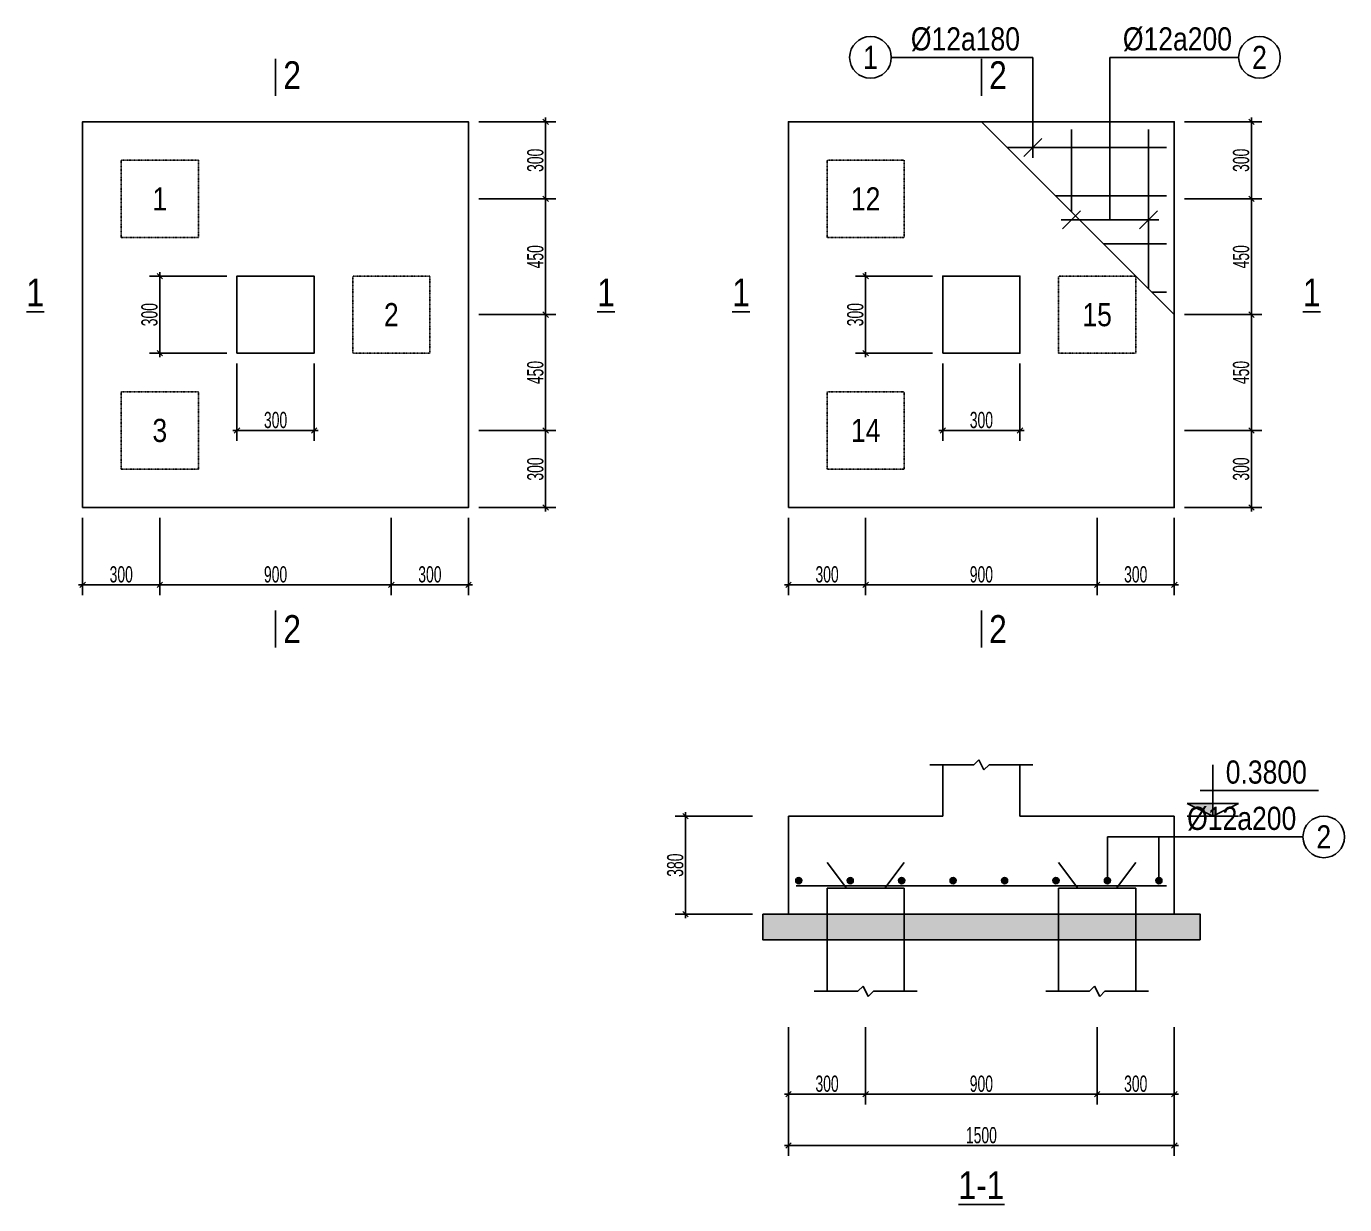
# Model space of a CAD drawing. Extents: x -79995 to 347433, y -157641 to 104789.
# Drawn here: x 338360 to 343485, y 21869 to 26449 of the extents above; entities that cross this region are included whole.
import ezdxf
from ezdxf.enums import TextEntityAlignment as Align

# ---------------------------------------------------------------- set-up
doc = ezdxf.new("R2010")
doc.units = 0
doc.linetypes.add('HIDDEN2', pattern=[0.1875, 0.125, -0.0625])
doc.layers.get('DEFPOINTS').update_dxf_attribs({"linetype": 'CONTINUOUS'})
doc.layers.add('DIM', color=1, linetype='CONTINUOUS')
doc.layers.add('TEXT', color=7, linetype='CONTINUOUS')
doc.styles.add('ARIAL', font='', dxfattribs={"width": 0.75})
doc.styles.add('VNARIALH', font='', dxfattribs={"width": 0.75})
doc.styles.get('ARIAL').set_extended_font_data('RD Arial Narrow E')
doc.styles.get('VNARIALH').set_extended_font_data('RD Arial NarrowH')
doc.dimstyles.new('DIM11', dxfattribs={"dimtxt": 63, "dimasz": 10.5, "dimexe": 40, "dimexo": 40, "dimgap": 7.875, "dimtad": 1, "dimdec": 0, "dimzin": 0, "dimdsep": 46, "dimtxsty": 'ARIAL', "dimblk": 'GACHCHEO', "dimcen": 0.09, "dimclre": 1, "dimclrt": 2, "dimadec": 0, "dimazin": 0, "dimtfac": 1, "dimtdec": 4, "dimtmove": 0, "dimatfit": 0, "dimldrblk": 'GACHCHEO', "dimfxl": 1, "dimtolj": 1, "dimtzin": 0, "dimarcsym": 0})

# ---------------------------------------------------------------- blocks, each defined once
blk = doc.blocks.new('GACHCHEO')
at = {"layer": 'DIM'}
for p, q in [((1.5, 0), (-1.5, 0)), ((0, 1.5), (0, -1.5))]:
    blk.add_line(p, q, dxfattribs=at)
at = {"layer": 'DIM', "color": 3}
blk.add_line((-1, -1), (1, 1), dxfattribs=at)
blk = doc.blocks.new('*D1850')
at = {"layer": 'DEFPOINTS', "color": 0, "transparency": 16777216}
for p in [(341623.2, 25478.6), (341923.2, 25478.6), (341923.2, 25178.6)]:
    blk.add_point(p, dxfattribs=at)
at = {"layer": 'TEXT', "color": 1, "lineweight": -2, "transparency": 16777216}
for p, q in [((341883.2, 25478.6), (341583.2, 25478.6)), ((341883.2, 25178.6), (341583.2, 25178.6))]:
    blk.add_line(p, q, dxfattribs=at)
at = {"layer": 'TEXT', "color": 0, "lineweight": -2, "transparency": 16777216}
blk.add_line((341623.2, 25189.1), (341623.2, 25468.1), dxfattribs=at)
at = {"layer": 'TEXT', "color": 0, "lineweight": -2, "transparency": 16777216, "xscale": 10.5, "yscale": 10.5, "zscale": 10.5}
for p, rotation in [((341623.2, 25478.6), 90), ((341623.2, 25178.6), 270)]:
    blk.add_blockref('GACHCHEO', p, dxfattribs=dict(at, rotation=rotation))
at = {"layer": 'TEXT', "color": 2, "transparency": 16777216, "insert": (341583.1, 25328.6), "char_height": 63, "attachment_point": 5, "rotation": 90, "style": 'ARIAL'}
blk.add_mtext('\\A1;300', dxfattribs=at)
blk = doc.blocks.new('*D1851')
at = {"layer": 'DEFPOINTS', "color": 0, "transparency": 16777216}
for p in [(341923.2, 25178.6), (342223.2, 25178.6), (342223.2, 24878.6)]:
    blk.add_point(p, dxfattribs=at)
at = {"layer": 'TEXT', "color": 1, "lineweight": -2, "transparency": 16777216}
for p, q in [((341923.2, 25138.6), (341923.2, 24838.6)), ((342223.2, 25138.6), (342223.2, 24838.6))]:
    blk.add_line(p, q, dxfattribs=at)
at = {"layer": 'TEXT', "color": 0, "lineweight": -2, "transparency": 16777216}
blk.add_line((341933.7, 24878.6), (342212.7, 24878.6), dxfattribs=at)
at = {"layer": 'TEXT', "color": 0, "lineweight": -2, "transparency": 16777216, "xscale": 10.5, "yscale": 10.5, "zscale": 10.5, "rotation": 180}
blk.add_blockref('GACHCHEO', (341923.2, 24878.6), dxfattribs=at)
at = {"layer": 'TEXT', "color": 0, "lineweight": -2, "transparency": 16777216, "xscale": 10.5, "yscale": 10.5, "zscale": 10.5}
blk.add_blockref('GACHCHEO', (342223.2, 24878.6), dxfattribs=at)
at = {"layer": 'TEXT', "color": 2, "transparency": 16777216, "insert": (342073.2, 24918.7), "char_height": 63, "attachment_point": 5, "style": 'ARIAL'}
blk.add_mtext('\\A1;300', dxfattribs=at)
blk = doc.blocks.new('*D1852')
at = {"layer": 'DEFPOINTS', "color": 0, "transparency": 16777216}
for p in [(341323.2, 24578.6), (341623.2, 24578.6), (341623.2, 24278.6)]:
    blk.add_point(p, dxfattribs=at)
at = {"layer": 'TEXT', "color": 1, "lineweight": -2, "transparency": 16777216}
for p, q in [((341323.2, 24538.6), (341323.2, 24238.6)), ((341623.2, 24538.6), (341623.2, 24238.6))]:
    blk.add_line(p, q, dxfattribs=at)
at = {"layer": 'TEXT', "color": 0, "lineweight": -2, "transparency": 16777216}
blk.add_line((341333.7, 24278.6), (341612.7, 24278.6), dxfattribs=at)
at = {"layer": 'TEXT', "color": 0, "lineweight": -2, "transparency": 16777216, "xscale": 10.5, "yscale": 10.5, "zscale": 10.5, "rotation": 180}
blk.add_blockref('GACHCHEO', (341323.2, 24278.6), dxfattribs=at)
at = {"layer": 'TEXT', "color": 0, "lineweight": -2, "transparency": 16777216, "xscale": 10.5, "yscale": 10.5, "zscale": 10.5}
blk.add_blockref('GACHCHEO', (341623.2, 24278.6), dxfattribs=at)
at = {"layer": 'TEXT', "color": 2, "transparency": 16777216, "insert": (341473.2, 24318.7), "char_height": 63, "attachment_point": 5, "style": 'ARIAL'}
blk.add_mtext('\\A1;300', dxfattribs=at)
blk = doc.blocks.new('*D1853')
at = {"layer": 'DEFPOINTS', "color": 0, "transparency": 16777216}
for p in [(341623.2, 24578.6), (342523.2, 24578.6), (342523.2, 24278.6)]:
    blk.add_point(p, dxfattribs=at)
at = {"layer": 'TEXT', "color": 1, "lineweight": -2, "transparency": 16777216}
for p, q in [((341623.2, 24538.6), (341623.2, 24238.6)), ((342523.2, 24538.6), (342523.2, 24238.6))]:
    blk.add_line(p, q, dxfattribs=at)
at = {"layer": 'TEXT', "color": 0, "lineweight": -2, "transparency": 16777216}
blk.add_line((341633.7, 24278.6), (342512.7, 24278.6), dxfattribs=at)
at = {"layer": 'TEXT', "color": 0, "lineweight": -2, "transparency": 16777216, "xscale": 10.5, "yscale": 10.5, "zscale": 10.5, "rotation": 180}
blk.add_blockref('GACHCHEO', (341623.2, 24278.6), dxfattribs=at)
at = {"layer": 'TEXT', "color": 0, "lineweight": -2, "transparency": 16777216, "xscale": 10.5, "yscale": 10.5, "zscale": 10.5}
blk.add_blockref('GACHCHEO', (342523.2, 24278.6), dxfattribs=at)
at = {"layer": 'TEXT', "color": 2, "transparency": 16777216, "insert": (342073.2, 24318.6), "char_height": 63, "attachment_point": 5, "style": 'ARIAL'}
blk.add_mtext('\\A1;900', dxfattribs=at)
blk = doc.blocks.new('*D1854')
at = {"layer": 'DEFPOINTS', "color": 0, "transparency": 16777216}
for p in [(342523.2, 24578.6), (342823.2, 24578.6), (342823.2, 24278.6)]:
    blk.add_point(p, dxfattribs=at)
at = {"layer": 'TEXT', "color": 1, "lineweight": -2, "transparency": 16777216}
for p, q in [((342523.2, 24538.6), (342523.2, 24238.6)), ((342823.2, 24538.6), (342823.2, 24238.6))]:
    blk.add_line(p, q, dxfattribs=at)
at = {"layer": 'TEXT', "color": 0, "lineweight": -2, "transparency": 16777216}
blk.add_line((342533.7, 24278.6), (342812.7, 24278.6), dxfattribs=at)
at = {"layer": 'TEXT', "color": 0, "lineweight": -2, "transparency": 16777216, "xscale": 10.5, "yscale": 10.5, "zscale": 10.5, "rotation": 180}
blk.add_blockref('GACHCHEO', (342523.2, 24278.6), dxfattribs=at)
at = {"layer": 'TEXT', "color": 0, "lineweight": -2, "transparency": 16777216, "xscale": 10.5, "yscale": 10.5, "zscale": 10.5}
blk.add_blockref('GACHCHEO', (342823.2, 24278.6), dxfattribs=at)
at = {"layer": 'TEXT', "color": 2, "transparency": 16777216, "insert": (342673.2, 24318.7), "char_height": 63, "attachment_point": 5, "style": 'ARIAL'}
blk.add_mtext('\\A1;300', dxfattribs=at)
blk = doc.blocks.new('*D1855')
at = {"layer": 'DEFPOINTS', "color": 0, "transparency": 16777216}
for p in [(342823.2, 24878.6), (343123.2, 24878.6), (342823.2, 24578.6)]:
    blk.add_point(p, dxfattribs=at)
at = {"layer": 'TEXT', "color": 1, "lineweight": -2, "transparency": 16777216}
for p, q in [((342863.2, 24878.6), (343163.2, 24878.6)), ((342863.2, 24578.6), (343163.2, 24578.6))]:
    blk.add_line(p, q, dxfattribs=at)
at = {"layer": 'TEXT', "color": 0, "lineweight": -2, "transparency": 16777216}
blk.add_line((343123.2, 24589.1), (343123.2, 24868.1), dxfattribs=at)
at = {"layer": 'TEXT', "color": 0, "lineweight": -2, "transparency": 16777216, "xscale": 10.5, "yscale": 10.5, "zscale": 10.5}
for p, rotation in [((343123.2, 24878.6), 90), ((343123.2, 24578.6), 270)]:
    blk.add_blockref('GACHCHEO', p, dxfattribs=dict(at, rotation=rotation))
at = {"layer": 'TEXT', "color": 2, "transparency": 16777216, "insert": (343083.1, 24728.6), "char_height": 63, "attachment_point": 5, "rotation": 90, "style": 'ARIAL'}
blk.add_mtext('\\A1;300', dxfattribs=at)
blk = doc.blocks.new('*D1856')
at = {"layer": 'DEFPOINTS', "color": 0, "transparency": 16777216}
for p in [(342823.2, 25328.6), (343123.2, 25328.6), (342823.2, 24878.6)]:
    blk.add_point(p, dxfattribs=at)
at = {"layer": 'TEXT', "color": 1, "lineweight": -2, "transparency": 16777216}
for p, q in [((342863.2, 25328.6), (343163.2, 25328.6)), ((342863.2, 24878.6), (343163.2, 24878.6))]:
    blk.add_line(p, q, dxfattribs=at)
at = {"layer": 'TEXT', "color": 0, "lineweight": -2, "transparency": 16777216}
blk.add_line((343123.2, 24889.1), (343123.2, 25318.1), dxfattribs=at)
at = {"layer": 'TEXT', "color": 0, "lineweight": -2, "transparency": 16777216, "xscale": 10.5, "yscale": 10.5, "zscale": 10.5}
for p, rotation in [((343123.2, 25328.6), 90), ((343123.2, 24878.6), 270)]:
    blk.add_blockref('GACHCHEO', p, dxfattribs=dict(at, rotation=rotation))
at = {"layer": 'TEXT', "color": 2, "transparency": 16777216, "insert": (343083.1, 25103.6), "char_height": 63, "attachment_point": 5, "rotation": 90, "style": 'ARIAL'}
blk.add_mtext('\\A1;450', dxfattribs=at)
blk = doc.blocks.new('*D1857')
at = {"layer": 'DEFPOINTS', "color": 0, "transparency": 16777216}
for p in [(342823.2, 25778.6), (343123.2, 25778.6), (342823.2, 25328.6)]:
    blk.add_point(p, dxfattribs=at)
at = {"layer": 'TEXT', "color": 1, "lineweight": -2, "transparency": 16777216}
for p, q in [((342863.2, 25778.6), (343163.2, 25778.6)), ((342863.2, 25328.6), (343163.2, 25328.6))]:
    blk.add_line(p, q, dxfattribs=at)
at = {"layer": 'TEXT', "color": 0, "lineweight": -2, "transparency": 16777216}
blk.add_line((343123.2, 25339.1), (343123.2, 25768.1), dxfattribs=at)
at = {"layer": 'TEXT', "color": 0, "lineweight": -2, "transparency": 16777216, "xscale": 10.5, "yscale": 10.5, "zscale": 10.5}
for p, rotation in [((343123.2, 25778.6), 90), ((343123.2, 25328.6), 270)]:
    blk.add_blockref('GACHCHEO', p, dxfattribs=dict(at, rotation=rotation))
at = {"layer": 'TEXT', "color": 2, "transparency": 16777216, "insert": (343083.1, 25553.6), "char_height": 63, "attachment_point": 5, "rotation": 90, "style": 'ARIAL'}
blk.add_mtext('\\A1;450', dxfattribs=at)
blk = doc.blocks.new('*D1858')
at = {"layer": 'DEFPOINTS', "color": 0, "transparency": 16777216}
for p in [(342823.2, 26078.6), (343123.2, 26078.6), (342823.2, 25778.6)]:
    blk.add_point(p, dxfattribs=at)
at = {"layer": 'TEXT', "color": 1, "lineweight": -2, "transparency": 16777216}
for p, q in [((342863.2, 26078.6), (343163.2, 26078.6)), ((342863.2, 25778.6), (343163.2, 25778.6))]:
    blk.add_line(p, q, dxfattribs=at)
at = {"layer": 'TEXT', "color": 0, "lineweight": -2, "transparency": 16777216}
blk.add_line((343123.2, 25789.1), (343123.2, 26068.1), dxfattribs=at)
at = {"layer": 'TEXT', "color": 0, "lineweight": -2, "transparency": 16777216, "xscale": 10.5, "yscale": 10.5, "zscale": 10.5}
for p, rotation in [((343123.2, 26078.6), 90), ((343123.2, 25778.6), 270)]:
    blk.add_blockref('GACHCHEO', p, dxfattribs=dict(at, rotation=rotation))
at = {"layer": 'TEXT', "color": 2, "transparency": 16777216, "insert": (343083.1, 25928.6), "char_height": 63, "attachment_point": 5, "rotation": 90, "style": 'ARIAL'}
blk.add_mtext('\\A1;300', dxfattribs=at)
blk = doc.blocks.new('*D1826')
at = {"layer": 'DEFPOINTS', "color": 0, "transparency": 16777216}
for p in [(340923.2, 23378.6), (341223.2, 23378.6), (341223.2, 22998.6)]:
    blk.add_point(p, dxfattribs=at)
at = {"layer": 'TEXT', "color": 1, "lineweight": -2, "transparency": 16777216}
for p, q in [((341183.2, 23378.6), (340883.2, 23378.6)), ((341183.2, 22998.6), (340883.2, 22998.6))]:
    blk.add_line(p, q, dxfattribs=at)
at = {"layer": 'TEXT', "color": 0, "lineweight": -2, "transparency": 16777216}
blk.add_line((340923.2, 23009.1), (340923.2, 23368.1), dxfattribs=at)
at = {"layer": 'TEXT', "color": 0, "lineweight": -2, "transparency": 16777216, "xscale": 10.5, "yscale": 10.5, "zscale": 10.5}
for p, rotation in [((340923.2, 23378.6), 90), ((340923.2, 22998.6), 270)]:
    blk.add_blockref('GACHCHEO', p, dxfattribs=dict(at, rotation=rotation))
at = {"layer": 'TEXT', "color": 2, "transparency": 16777216, "insert": (340883.1, 23188.6), "char_height": 63, "attachment_point": 5, "rotation": 90, "style": 'ARIAL'}
blk.add_mtext('\\A1;380', dxfattribs=at)
blk = doc.blocks.new('*D1827')
at = {"layer": 'DEFPOINTS', "color": 0, "transparency": 16777216}
for p in [(341323.2, 22598.6), (341623.2, 22598.6), (341623.2, 22298.6)]:
    blk.add_point(p, dxfattribs=at)
at = {"layer": 'TEXT', "color": 1, "lineweight": -2, "transparency": 16777216}
for p, q in [((341323.2, 22558.6), (341323.2, 22258.6)), ((341623.2, 22558.6), (341623.2, 22258.6))]:
    blk.add_line(p, q, dxfattribs=at)
at = {"layer": 'TEXT', "color": 0, "lineweight": -2, "transparency": 16777216}
blk.add_line((341333.7, 22298.6), (341612.7, 22298.6), dxfattribs=at)
at = {"layer": 'TEXT', "color": 0, "lineweight": -2, "transparency": 16777216, "xscale": 10.5, "yscale": 10.5, "zscale": 10.5, "rotation": 180}
blk.add_blockref('GACHCHEO', (341323.2, 22298.6), dxfattribs=at)
at = {"layer": 'TEXT', "color": 0, "lineweight": -2, "transparency": 16777216, "xscale": 10.5, "yscale": 10.5, "zscale": 10.5}
blk.add_blockref('GACHCHEO', (341623.2, 22298.6), dxfattribs=at)
at = {"layer": 'TEXT', "color": 2, "transparency": 16777216, "insert": (341473.2, 22338.7), "char_height": 63, "attachment_point": 5, "style": 'ARIAL'}
blk.add_mtext('\\A1;300', dxfattribs=at)
blk = doc.blocks.new('*D1828')
at = {"layer": 'DEFPOINTS', "color": 0, "transparency": 16777216}
for p in [(341623.2, 22598.6), (342523.2, 22598.6), (342523.2, 22298.6)]:
    blk.add_point(p, dxfattribs=at)
at = {"layer": 'TEXT', "color": 1, "lineweight": -2, "transparency": 16777216}
for p, q in [((341623.2, 22558.6), (341623.2, 22258.6)), ((342523.2, 22558.6), (342523.2, 22258.6))]:
    blk.add_line(p, q, dxfattribs=at)
at = {"layer": 'TEXT', "color": 0, "lineweight": -2, "transparency": 16777216}
blk.add_line((341633.7, 22298.6), (342512.7, 22298.6), dxfattribs=at)
at = {"layer": 'TEXT', "color": 0, "lineweight": -2, "transparency": 16777216, "xscale": 10.5, "yscale": 10.5, "zscale": 10.5, "rotation": 180}
blk.add_blockref('GACHCHEO', (341623.2, 22298.6), dxfattribs=at)
at = {"layer": 'TEXT', "color": 0, "lineweight": -2, "transparency": 16777216, "xscale": 10.5, "yscale": 10.5, "zscale": 10.5}
blk.add_blockref('GACHCHEO', (342523.2, 22298.6), dxfattribs=at)
at = {"layer": 'TEXT', "color": 2, "transparency": 16777216, "insert": (342073.2, 22338.6), "char_height": 63, "attachment_point": 5, "style": 'ARIAL'}
blk.add_mtext('\\A1;900', dxfattribs=at)
blk = doc.blocks.new('*D1829')
at = {"layer": 'DEFPOINTS', "color": 0, "transparency": 16777216}
for p in [(342523.2, 22598.6), (342823.2, 22598.6), (342823.2, 22298.6)]:
    blk.add_point(p, dxfattribs=at)
at = {"layer": 'TEXT', "color": 1, "lineweight": -2, "transparency": 16777216}
for p, q in [((342523.2, 22558.6), (342523.2, 22258.6)), ((342823.2, 22558.6), (342823.2, 22258.6))]:
    blk.add_line(p, q, dxfattribs=at)
at = {"layer": 'TEXT', "color": 0, "lineweight": -2, "transparency": 16777216}
blk.add_line((342533.7, 22298.6), (342812.7, 22298.6), dxfattribs=at)
at = {"layer": 'TEXT', "color": 0, "lineweight": -2, "transparency": 16777216, "xscale": 10.5, "yscale": 10.5, "zscale": 10.5, "rotation": 180}
blk.add_blockref('GACHCHEO', (342523.2, 22298.6), dxfattribs=at)
at = {"layer": 'TEXT', "color": 0, "lineweight": -2, "transparency": 16777216, "xscale": 10.5, "yscale": 10.5, "zscale": 10.5}
blk.add_blockref('GACHCHEO', (342823.2, 22298.6), dxfattribs=at)
at = {"layer": 'TEXT', "color": 2, "transparency": 16777216, "insert": (342673.2, 22338.7), "char_height": 63, "attachment_point": 5, "style": 'ARIAL'}
blk.add_mtext('\\A1;300', dxfattribs=at)
blk = doc.blocks.new('*D1830')
at = {"layer": 'DEFPOINTS', "color": 0, "transparency": 16777216}
for p in [(341323.2, 22598.6), (342823.2, 22598.6), (342823.2, 22098.6)]:
    blk.add_point(p, dxfattribs=at)
at = {"layer": 'TEXT', "color": 1, "lineweight": -2, "transparency": 16777216}
for p, q in [((341323.2, 22558.6), (341323.2, 22058.6)), ((342823.2, 22558.6), (342823.2, 22058.6))]:
    blk.add_line(p, q, dxfattribs=at)
at = {"layer": 'TEXT', "color": 0, "lineweight": -2, "transparency": 16777216}
blk.add_line((341333.7, 22098.6), (342812.7, 22098.6), dxfattribs=at)
at = {"layer": 'TEXT', "color": 0, "lineweight": -2, "transparency": 16777216, "xscale": 10.5, "yscale": 10.5, "zscale": 10.5, "rotation": 180}
blk.add_blockref('GACHCHEO', (341323.2, 22098.6), dxfattribs=at)
at = {"layer": 'TEXT', "color": 0, "lineweight": -2, "transparency": 16777216, "xscale": 10.5, "yscale": 10.5, "zscale": 10.5}
blk.add_blockref('GACHCHEO', (342823.2, 22098.6), dxfattribs=at)
at = {"layer": 'TEXT', "color": 2, "transparency": 16777216, "insert": (342073.2, 22138.6), "char_height": 63, "attachment_point": 5, "style": 'ARIAL'}
blk.add_mtext('\\A1;1500', dxfattribs=at)
blk = doc.blocks.new('*D1824')
at = {"layer": 'DEFPOINTS', "color": 0, "transparency": 16777216}
for p in [(338879.2, 25478.6), (339179.2, 25478.6), (339179.2, 25178.6)]:
    blk.add_point(p, dxfattribs=at)
at = {"layer": 'TEXT', "color": 1, "lineweight": -2, "transparency": 16777216}
for p, q in [((339139.2, 25478.6), (338839.2, 25478.6)), ((339139.2, 25178.6), (338839.2, 25178.6))]:
    blk.add_line(p, q, dxfattribs=at)
at = {"layer": 'TEXT', "color": 0, "lineweight": -2, "transparency": 16777216}
blk.add_line((338879.2, 25189.1), (338879.2, 25468.1), dxfattribs=at)
at = {"layer": 'TEXT', "color": 0, "lineweight": -2, "transparency": 16777216, "xscale": 10.5, "yscale": 10.5, "zscale": 10.5}
for p, rotation in [((338879.2, 25478.6), 90), ((338879.2, 25178.6), 270)]:
    blk.add_blockref('GACHCHEO', p, dxfattribs=dict(at, rotation=rotation))
at = {"layer": 'TEXT', "color": 2, "transparency": 16777216, "insert": (338839.2, 25328.6), "char_height": 63, "attachment_point": 5, "rotation": 90, "style": 'ARIAL'}
blk.add_mtext('\\A1;300', dxfattribs=at)
blk = doc.blocks.new('*D1825')
at = {"layer": 'DEFPOINTS', "color": 0, "transparency": 16777216}
for p in [(339179.2, 25178.6), (339479.2, 25178.6), (339479.2, 24878.6)]:
    blk.add_point(p, dxfattribs=at)
at = {"layer": 'TEXT', "color": 1, "lineweight": -2, "transparency": 16777216}
for p, q in [((339179.2, 25138.6), (339179.2, 24838.6)), ((339479.2, 25138.6), (339479.2, 24838.6))]:
    blk.add_line(p, q, dxfattribs=at)
at = {"layer": 'TEXT', "color": 0, "lineweight": -2, "transparency": 16777216}
blk.add_line((339189.7, 24878.6), (339468.7, 24878.6), dxfattribs=at)
at = {"layer": 'TEXT', "color": 0, "lineweight": -2, "transparency": 16777216, "xscale": 10.5, "yscale": 10.5, "zscale": 10.5, "rotation": 180}
blk.add_blockref('GACHCHEO', (339179.2, 24878.6), dxfattribs=at)
at = {"layer": 'TEXT', "color": 0, "lineweight": -2, "transparency": 16777216, "xscale": 10.5, "yscale": 10.5, "zscale": 10.5}
blk.add_blockref('GACHCHEO', (339479.2, 24878.6), dxfattribs=at)
at = {"layer": 'TEXT', "color": 2, "transparency": 16777216, "insert": (339329.2, 24918.7), "char_height": 63, "attachment_point": 5, "style": 'ARIAL'}
blk.add_mtext('\\A1;300', dxfattribs=at)
blk = doc.blocks.new('*D1790')
at = {"layer": 'DEFPOINTS', "color": 0, "transparency": 16777216}
for p in [(338579.2, 24578.6), (338879.2, 24578.6), (338879.2, 24278.6)]:
    blk.add_point(p, dxfattribs=at)
at = {"layer": 'TEXT', "color": 1, "lineweight": -2, "transparency": 16777216}
for p, q in [((338579.2, 24538.6), (338579.2, 24238.6)), ((338879.2, 24538.6), (338879.2, 24238.6))]:
    blk.add_line(p, q, dxfattribs=at)
at = {"layer": 'TEXT', "color": 0, "lineweight": -2, "transparency": 16777216}
blk.add_line((338589.7, 24278.6), (338868.7, 24278.6), dxfattribs=at)
at = {"layer": 'TEXT', "color": 0, "lineweight": -2, "transparency": 16777216, "xscale": 10.5, "yscale": 10.5, "zscale": 10.5, "rotation": 180}
blk.add_blockref('GACHCHEO', (338579.2, 24278.6), dxfattribs=at)
at = {"layer": 'TEXT', "color": 0, "lineweight": -2, "transparency": 16777216, "xscale": 10.5, "yscale": 10.5, "zscale": 10.5}
blk.add_blockref('GACHCHEO', (338879.2, 24278.6), dxfattribs=at)
at = {"layer": 'TEXT', "color": 2, "transparency": 16777216, "insert": (338729.2, 24318.7), "char_height": 63, "attachment_point": 5, "style": 'ARIAL'}
blk.add_mtext('\\A1;300', dxfattribs=at)
blk = doc.blocks.new('*D1791')
at = {"layer": 'DEFPOINTS', "color": 0, "transparency": 16777216}
for p in [(338879.2, 24578.6), (339779.2, 24578.6), (339779.2, 24278.6)]:
    blk.add_point(p, dxfattribs=at)
at = {"layer": 'TEXT', "color": 1, "lineweight": -2, "transparency": 16777216}
for p, q in [((338879.2, 24538.6), (338879.2, 24238.6)), ((339779.2, 24538.6), (339779.2, 24238.6))]:
    blk.add_line(p, q, dxfattribs=at)
at = {"layer": 'TEXT', "color": 0, "lineweight": -2, "transparency": 16777216}
blk.add_line((338889.7, 24278.6), (339768.7, 24278.6), dxfattribs=at)
at = {"layer": 'TEXT', "color": 0, "lineweight": -2, "transparency": 16777216, "xscale": 10.5, "yscale": 10.5, "zscale": 10.5, "rotation": 180}
blk.add_blockref('GACHCHEO', (338879.2, 24278.6), dxfattribs=at)
at = {"layer": 'TEXT', "color": 0, "lineweight": -2, "transparency": 16777216, "xscale": 10.5, "yscale": 10.5, "zscale": 10.5}
blk.add_blockref('GACHCHEO', (339779.2, 24278.6), dxfattribs=at)
at = {"layer": 'TEXT', "color": 2, "transparency": 16777216, "insert": (339329.2, 24318.6), "char_height": 63, "attachment_point": 5, "style": 'ARIAL'}
blk.add_mtext('\\A1;900', dxfattribs=at)
blk = doc.blocks.new('*D1792')
at = {"layer": 'DEFPOINTS', "color": 0, "transparency": 16777216}
for p in [(339779.2, 24578.6), (340079.2, 24578.6), (340079.2, 24278.6)]:
    blk.add_point(p, dxfattribs=at)
at = {"layer": 'TEXT', "color": 1, "lineweight": -2, "transparency": 16777216}
for p, q in [((339779.2, 24538.6), (339779.2, 24238.6)), ((340079.2, 24538.6), (340079.2, 24238.6))]:
    blk.add_line(p, q, dxfattribs=at)
at = {"layer": 'TEXT', "color": 0, "lineweight": -2, "transparency": 16777216}
blk.add_line((339789.7, 24278.6), (340068.7, 24278.6), dxfattribs=at)
at = {"layer": 'TEXT', "color": 0, "lineweight": -2, "transparency": 16777216, "xscale": 10.5, "yscale": 10.5, "zscale": 10.5, "rotation": 180}
blk.add_blockref('GACHCHEO', (339779.2, 24278.6), dxfattribs=at)
at = {"layer": 'TEXT', "color": 0, "lineweight": -2, "transparency": 16777216, "xscale": 10.5, "yscale": 10.5, "zscale": 10.5}
blk.add_blockref('GACHCHEO', (340079.2, 24278.6), dxfattribs=at)
at = {"layer": 'TEXT', "color": 2, "transparency": 16777216, "insert": (339929.2, 24318.7), "char_height": 63, "attachment_point": 5, "style": 'ARIAL'}
blk.add_mtext('\\A1;300', dxfattribs=at)
blk = doc.blocks.new('*D1793')
at = {"layer": 'DEFPOINTS', "color": 0, "transparency": 16777216}
for p in [(340079.2, 24878.6), (340379.2, 24878.6), (340079.2, 24578.6)]:
    blk.add_point(p, dxfattribs=at)
at = {"layer": 'TEXT', "color": 1, "lineweight": -2, "transparency": 16777216}
for p, q in [((340119.2, 24878.6), (340419.2, 24878.6)), ((340119.2, 24578.6), (340419.2, 24578.6))]:
    blk.add_line(p, q, dxfattribs=at)
at = {"layer": 'TEXT', "color": 0, "lineweight": -2, "transparency": 16777216}
blk.add_line((340379.2, 24589.1), (340379.2, 24868.1), dxfattribs=at)
at = {"layer": 'TEXT', "color": 0, "lineweight": -2, "transparency": 16777216, "xscale": 10.5, "yscale": 10.5, "zscale": 10.5}
for p, rotation in [((340379.2, 24878.6), 90), ((340379.2, 24578.6), 270)]:
    blk.add_blockref('GACHCHEO', p, dxfattribs=dict(at, rotation=rotation))
at = {"layer": 'TEXT', "color": 2, "transparency": 16777216, "insert": (340339.2, 24728.6), "char_height": 63, "attachment_point": 5, "rotation": 90, "style": 'ARIAL'}
blk.add_mtext('\\A1;300', dxfattribs=at)
blk = doc.blocks.new('*D1794')
at = {"layer": 'DEFPOINTS', "color": 0, "transparency": 16777216}
for p in [(340079.2, 25328.6), (340379.2, 25328.6), (340079.2, 24878.6)]:
    blk.add_point(p, dxfattribs=at)
at = {"layer": 'TEXT', "color": 1, "lineweight": -2, "transparency": 16777216}
for p, q in [((340119.2, 25328.6), (340419.2, 25328.6)), ((340119.2, 24878.6), (340419.2, 24878.6))]:
    blk.add_line(p, q, dxfattribs=at)
at = {"layer": 'TEXT', "color": 0, "lineweight": -2, "transparency": 16777216}
blk.add_line((340379.2, 24889.1), (340379.2, 25318.1), dxfattribs=at)
at = {"layer": 'TEXT', "color": 0, "lineweight": -2, "transparency": 16777216, "xscale": 10.5, "yscale": 10.5, "zscale": 10.5}
for p, rotation in [((340379.2, 25328.6), 90), ((340379.2, 24878.6), 270)]:
    blk.add_blockref('GACHCHEO', p, dxfattribs=dict(at, rotation=rotation))
at = {"layer": 'TEXT', "color": 2, "transparency": 16777216, "insert": (340339.2, 25103.6), "char_height": 63, "attachment_point": 5, "rotation": 90, "style": 'ARIAL'}
blk.add_mtext('\\A1;450', dxfattribs=at)
blk = doc.blocks.new('*D1795')
at = {"layer": 'DEFPOINTS', "color": 0, "transparency": 16777216}
for p in [(340079.2, 25778.6), (340379.2, 25778.6), (340079.2, 25328.6)]:
    blk.add_point(p, dxfattribs=at)
at = {"layer": 'TEXT', "color": 1, "lineweight": -2, "transparency": 16777216}
for p, q in [((340119.2, 25778.6), (340419.2, 25778.6)), ((340119.2, 25328.6), (340419.2, 25328.6))]:
    blk.add_line(p, q, dxfattribs=at)
at = {"layer": 'TEXT', "color": 0, "lineweight": -2, "transparency": 16777216}
blk.add_line((340379.2, 25339.1), (340379.2, 25768.1), dxfattribs=at)
at = {"layer": 'TEXT', "color": 0, "lineweight": -2, "transparency": 16777216, "xscale": 10.5, "yscale": 10.5, "zscale": 10.5}
for p, rotation in [((340379.2, 25778.6), 90), ((340379.2, 25328.6), 270)]:
    blk.add_blockref('GACHCHEO', p, dxfattribs=dict(at, rotation=rotation))
at = {"layer": 'TEXT', "color": 2, "transparency": 16777216, "insert": (340339.2, 25553.6), "char_height": 63, "attachment_point": 5, "rotation": 90, "style": 'ARIAL'}
blk.add_mtext('\\A1;450', dxfattribs=at)
blk = doc.blocks.new('*D1796')
at = {"layer": 'DEFPOINTS', "color": 0, "transparency": 16777216}
for p in [(340079.2, 26078.6), (340379.2, 26078.6), (340079.2, 25778.6)]:
    blk.add_point(p, dxfattribs=at)
at = {"layer": 'TEXT', "color": 1, "lineweight": -2, "transparency": 16777216}
for p, q in [((340119.2, 26078.6), (340419.2, 26078.6)), ((340119.2, 25778.6), (340419.2, 25778.6))]:
    blk.add_line(p, q, dxfattribs=at)
at = {"layer": 'TEXT', "color": 0, "lineweight": -2, "transparency": 16777216}
blk.add_line((340379.2, 25789.1), (340379.2, 26068.1), dxfattribs=at)
at = {"layer": 'TEXT', "color": 0, "lineweight": -2, "transparency": 16777216, "xscale": 10.5, "yscale": 10.5, "zscale": 10.5}
for p, rotation in [((340379.2, 26078.6), 90), ((340379.2, 25778.6), 270)]:
    blk.add_blockref('GACHCHEO', p, dxfattribs=dict(at, rotation=rotation))
at = {"layer": 'TEXT', "color": 2, "transparency": 16777216, "insert": (340339.2, 25928.6), "char_height": 63, "attachment_point": 5, "rotation": 90, "style": 'ARIAL'}
blk.add_mtext('\\A1;300', dxfattribs=at)

msp = doc.modelspace()

# ---------------------------------------------------------------- hatches: boundary and pattern name
at = {"layer": 'TEXT'}
for color, points in [(1, [(342873.171, 23428.607), (342973.171, 23378.607), (342973.171, 23428.607), (342873.171, 23428.608)]), (7, [(341223.171, 22998.607), (341223.171, 22898.607), (342923.171, 22898.607), (342923.171, 22998.607), (341223.171, 22998.608)])]:
    msp.add_hatch(color=color, dxfattribs=at).paths.add_polyline_path(points)
h = msp.add_hatch(color=4, dxfattribs=at)
edge = h.paths.add_edge_path()
edge.add_arc((341363.171, 23128.607), 12, 0, 180)
edge.add_arc((341363.171, 23128.607), 12, 180, 360)
h = msp.add_hatch(color=4, dxfattribs=at)
edge = h.paths.add_edge_path()
edge.add_arc((341563.171, 23128.607), 12, 0, 180)
edge.add_arc((341563.171, 23128.607), 12, 180, 360)
h = msp.add_hatch(color=4, dxfattribs=at)
edge = h.paths.add_edge_path()
edge.add_arc((341763.171, 23128.607), 12, 0, 180)
edge.add_arc((341763.171, 23128.607), 12, 180, 360)
h = msp.add_hatch(color=4, dxfattribs=at)
edge = h.paths.add_edge_path()
edge.add_arc((341963.171, 23128.607), 12, 0, 180)
edge.add_arc((341963.171, 23128.607), 12, 180, 360)
h = msp.add_hatch(color=4, dxfattribs=at)
edge = h.paths.add_edge_path()
edge.add_arc((342163.171, 23128.607), 12, 0, 180)
edge.add_arc((342163.171, 23128.607), 12, 180, 360)
h = msp.add_hatch(color=4, dxfattribs=at)
edge = h.paths.add_edge_path()
edge.add_arc((342363.171, 23128.607), 12, 0, 180)
edge.add_arc((342363.171, 23128.607), 12, 180, 360)
h = msp.add_hatch(color=4, dxfattribs=at)
edge = h.paths.add_edge_path()
edge.add_arc((342563.171, 23128.607), 12, 0, 180)
edge.add_arc((342563.171, 23128.607), 12, 180, 360)
h = msp.add_hatch(color=4, dxfattribs=at)
edge = h.paths.add_edge_path()
edge.add_arc((342763.171, 23128.607), 12, 0, 180)
edge.add_arc((342763.171, 23128.607), 12, 180, 360)

# ---------------------------------------------------------------- linework, layer by layer
at = {"layer": 'TEXT', "color": 4}
for p, q in [((339329.215, 26178.607), (339329.215, 26322.607)), ((342073.171, 26178.607), (342073.171, 26322.607)), ((342423.171, 26048.607), (342423.171, 25728.607)), ((342723.171, 26048.607), (342723.171, 25428.607)), ((342793.171, 25978.607), (342173.171, 25978.607)), ((342793.171, 25791.107), (342360.671, 25791.107)), ((342793.171, 25603.607), (342548.171, 25603.607)), ((342793.171, 25416.107), (342735.671, 25416.107)), ((339329.215, 24178.607), (339329.215, 24034.607)), ((342073.171, 24178.607), (342073.171, 24034.607)), ((341548.171, 23098.607), (341473.171, 23198.607)), ((341698.171, 23098.607), (341773.171, 23198.607)), ((342448.171, 23098.607), (342373.171, 23198.607)), ((342598.171, 23098.607), (342673.171, 23198.607)), ((341353.171, 23108.607), (342793.171, 23108.607))]:
    msp.add_line(p, q, dxfattribs=at)
at = {"layer": 'TEXT', "color": 1}
for p, q in [((342273.171, 26328.607), (341722.993, 26328.607)), ((342273.171, 25938.607), (342273.171, 26328.607)), ((342573.171, 25697.357), (342573.171, 26328.607)), ((342573.171, 26328.607), (343073.35, 26328.607)), ((342763.171, 25697.357), (342383.171, 25697.357)), ((342973.171, 23378.607), (342973.171, 23578.607)), ((342923.171, 23478.607), (343383.226, 23478.607)), ((342873.171, 23428.607), (343073.171, 23428.607)), ((342873.171, 23428.607), (342973.171, 23378.607)), ((343073.171, 23428.607), (342973.171, 23378.607)), ((342873.171, 23378.607), (343073.171, 23378.607)), ((342563.171, 23298.607), (342563.171, 23128.607)), ((342563.171, 23298.607), (343323.35, 23298.607)), ((342763.171, 23298.607), (342763.171, 23128.607))]:
    msp.add_line(p, q, dxfattribs=at)
at = {"layer": 'TEXT', "color": 7}
for p, q in [((342073.171, 26078.607), (342823.171, 25328.607)), ((341873.171, 23578.607), (342043.171, 23578.607)), ((341923.171, 23578.607), (341923.171, 23378.607)), ((342043.171, 23578.607), (342063.171, 23598.607)), ((342063.171, 23598.607), (342083.171, 23558.607)), ((342083.171, 23558.607), (342103.171, 23578.607)), ((342103.171, 23578.607), (342273.171, 23578.607)), ((342223.171, 23378.607), (342223.171, 23578.607)), ((341923.171, 23378.607), (341323.171, 23378.607)), ((341323.171, 23378.607), (341323.171, 22998.607)), ((342823.171, 23378.607), (342223.171, 23378.607)), ((342823.171, 22998.607), (342823.171, 23378.607)), ((341323.171, 22998.607), (342823.171, 22998.607))]:
    msp.add_line(p, q, dxfattribs=at)
at = {"layer": 'TEXT', "color": 3}
for p, q in [((342238.171, 25943.607), (342308.171, 26013.607)), ((342388.171, 25662.357), (342458.171, 25732.357)), ((342688.171, 25662.357), (342758.171, 25732.357)), ((341473.171, 23098.607), (341773.171, 23098.607)), ((341473.171, 23098.607), (341473.171, 22698.607)), ((341773.171, 22698.607), (341773.171, 23098.607)), ((342373.171, 23098.607), (342673.171, 23098.607)), ((342373.171, 23098.607), (342373.171, 22698.607)), ((342673.171, 22698.607), (342673.171, 23098.607)), ((341593.171, 22698.607), (341613.171, 22718.607)), ((341613.171, 22718.607), (341633.171, 22678.607)), ((342493.171, 22698.607), (342513.171, 22718.607)), ((342513.171, 22718.607), (342533.171, 22678.607)), ((341423.171, 22698.607), (341593.171, 22698.607)), ((341633.171, 22678.607), (341653.171, 22698.607)), ((341653.171, 22698.607), (341823.171, 22698.607)), ((342323.171, 22698.607), (342493.171, 22698.607)), ((342533.171, 22678.607), (342553.171, 22698.607)), ((342553.171, 22698.607), (342723.171, 22698.607))]:
    msp.add_line(p, q, dxfattribs=at)
at = {"layer": 'TEXT', "color": 7}
for points in [[(338579.215, 24578.607), (338579.215, 26078.607), (340079.215, 26078.607), (340079.215, 24578.607), (338579.215, 24578.607)], [(341323.171, 24578.607), (341323.171, 26078.607), (342823.171, 26078.607), (342823.171, 24578.607), (341323.171, 24578.607)], [(341223.171, 22998.607), (341223.171, 22898.607), (342923.171, 22898.607), (342923.171, 22998.607), (341223.171, 22998.607)]]:
    msp.add_lwpolyline(points, dxfattribs=at)
at = {"layer": 'TEXT', "color": 3, "linetype": 'HIDDEN2'}
for points in [[(338729.215, 25628.607), (338729.215, 25928.607), (339029.215, 25928.607), (339029.215, 25628.607), (338729.215, 25628.607)], [(341473.171, 25628.607), (341473.171, 25928.607), (341773.171, 25928.607), (341773.171, 25628.607), (341473.171, 25628.607)], [(339629.215, 25178.607), (339629.215, 25478.607), (339929.215, 25478.607), (339929.215, 25178.607), (339629.215, 25178.607)], [(342373.171, 25178.607), (342373.171, 25478.607), (342673.171, 25478.607), (342673.171, 25178.607), (342373.171, 25178.607)], [(338729.215, 24728.607), (338729.215, 25028.607), (339029.215, 25028.607), (339029.215, 24728.607), (338729.215, 24728.607)], [(341473.171, 24728.607), (341473.171, 25028.607), (341773.171, 25028.607), (341773.171, 24728.607), (341473.171, 24728.607)]]:
    msp.add_lwpolyline(points, dxfattribs=at)
at = {"layer": 'TEXT', "color": 5}
for points in [[(339179.215, 25178.607), (339179.215, 25478.607), (339479.215, 25478.607), (339479.215, 25178.607), (339179.215, 25178.607)], [(341923.171, 25178.607), (341923.171, 25478.607), (342223.171, 25478.607), (342223.171, 25178.607), (341923.171, 25178.607)]]:
    msp.add_lwpolyline(points, dxfattribs=at)
at = {"layer": 'TEXT', "color": 1}
msp.add_lwpolyline([(342873.171, 23428.607), (342973.171, 23378.607), (342973.171, 23428.607), (342873.171, 23428.607)], dxfattribs=at)
for centre in [(341641.993, 26328.607), (343154.35, 26328.607), (343404.35, 23298.607)]:
    msp.add_circle(centre, 81, dxfattribs=at)
at = {"layer": 'TEXT', "color": 4}
for centre in [(341363.171, 23128.607), (341563.171, 23128.607), (341763.171, 23128.607), (341963.171, 23128.607), (342163.171, 23128.607), (342363.171, 23128.607), (342563.171, 23128.607), (342763.171, 23128.607)]:
    msp.add_circle(centre, 12, dxfattribs=at)

# ---------------------------------------------------------------- texts
at = {"layer": 'TEXT', "color": 2, "style": 'ARIAL'}
msp.add_text('%%c12a180', height=90, dxfattribs=at).set_placement((342223.171, 26328.607), align=Align.BOTTOM_RIGHT)
for s, p in [('%%c12a200', (342623.171, 26328.607)), ('0.3800', (343023.171, 23478.607)), ('%%c12a200', (342873.171, 23298.607))]:
    msp.add_text(s, height=90, dxfattribs=at).set_placement(p, align=Align.BOTTOM_LEFT)
at = {"layer": 'TEXT', "color": 2}
for s, style, p in [('1', 'ARIAL', (341641.993, 26283.607)), ('2', 'ARIAL', (343154.35, 26283.607)), ('1', 'VNARIALH', (338879.215, 25733.607)), ('12', 'VNARIALH', (341623.171, 25733.607)), ('2', 'VNARIALH', (339779.215, 25283.607)), ('15', 'VNARIALH', (342523.171, 25283.607)), ('3', 'VNARIALH', (338879.215, 24833.607)), ('14', 'VNARIALH', (341623.171, 24833.607)), ('2', 'ARIAL', (343404.35, 23253.607))]:
    msp.add_text(s, height=90, dxfattribs=dict(at, style=style)).set_placement(p, align=Align.CENTER)
at = {"layer": 'TEXT', "color": 4, "style": 'VNARIALH'}
for p in [(339359.215, 26205.607), (342103.171, 26205.607), (339359.215, 24052.607), (342103.171, 24052.607)]:
    msp.add_text('2', height=108, dxfattribs=at).set_placement(p)
for p in [(338429.215, 25328.607), (341173.171, 25328.607)]:
    msp.add_text('%%u1', height=108, dxfattribs=at).set_placement(p, align=Align.BOTTOM_RIGHT)
for p in [(340579.215, 25328.607), (343323.171, 25328.607)]:
    msp.add_text('%%u1', height=108, dxfattribs=at).set_placement(p, align=Align.BOTTOM_LEFT)
msp.add_text('%%u1-1', height=108, dxfattribs=at).set_placement((342073.171, 21998.607), align=Align.TOP_CENTER)

# ---------------------------------------------------------------- dimensions: what is measured, and where the dimension line sits
at = {"layer": 'TEXT', "color": 1}
for p1, p2, distance, text, picture, middle in [((340079.215, 25778.607), (340079.215, 26078.607), -300, '300', '*D1796', (340339.152, 25928.607)), ((342823.171, 25778.607), (342823.171, 26078.607), -300, '300', '*D1858', (343083.109, 25928.607)), ((340079.215, 25328.607), (340079.215, 25778.607), -300, '450', '*D1795', (340339.174, 25553.607)), ((342823.171, 25328.607), (342823.171, 25778.607), -300, '450', '*D1857', (343083.13, 25553.607)), ((339179.215, 25178.607), (339179.215, 25478.607), 300, '300', '*D1824', (338839.152, 25328.607)), ((341923.171, 25178.607), (341923.171, 25478.607), 300, '300', '*D1850', (341583.109, 25328.607)), ((340079.215, 24878.607), (340079.215, 25328.607), -300, '450', '*D1794', (340339.174, 25103.607)), ((342823.171, 24878.607), (342823.171, 25328.607), -300, '450', '*D1856', (343083.13, 25103.607)), ((339179.215, 25178.607), (339479.215, 25178.607), -300, '300', '*D1825', (339329.215, 24918.67)), ((341923.171, 25178.607), (342223.171, 25178.607), -300, '300', '*D1851', (342073.171, 24918.67)), ((340079.215, 24578.607), (340079.215, 24878.607), -300, '300', '*D1793', (340339.152, 24728.607)), ((342823.171, 24578.607), (342823.171, 24878.607), -300, '300', '*D1855', (343083.109, 24728.607)), ((338579.215, 24578.607), (338879.215, 24578.607), -300, '300', '*D1790', (338729.215, 24318.67)), ((338879.215, 24578.607), (339779.215, 24578.607), -300, '900', '*D1791', (339329.215, 24318.649)), ((339779.215, 24578.607), (340079.215, 24578.607), -300, '300', '*D1792', (339929.215, 24318.67)), ((341323.171, 24578.607), (341623.171, 24578.607), -300, '300', '*D1852', (341473.171, 24318.67)), ((341623.171, 24578.607), (342523.171, 24578.607), -300, '900', '*D1853', (342073.171, 24318.649)), ((342523.171, 24578.607), (342823.171, 24578.607), -300, '300', '*D1854', (342673.171, 24318.67)), ((341223.171, 22998.607), (341223.171, 23378.607), 300, '380', '*D1826', (340883.109, 23188.607)), ((341323.171, 22598.607), (341623.171, 22598.607), -300, '300', '*D1827', (341473.171, 22338.67)), ((341323.171, 22598.607), (342823.171, 22598.607), -500, '1500', '*D1830', (342073.171, 22138.649)), ((341623.171, 22598.607), (342523.171, 22598.607), -300, '900', '*D1828', (342073.171, 22338.649)), ((342523.171, 22598.607), (342823.171, 22598.607), -300, '300', '*D1829', (342673.171, 22338.67))]:
    dim = msp.add_aligned_dim(p1=p1, p2=p2, distance=distance, text=text, dimstyle='DIM11', dxfattribs=at)
    dim.commit()
    dim.dimension.update_dxf_attribs({"geometry": picture, "text_midpoint": middle})

doc.saveas('drawing.dxf')
